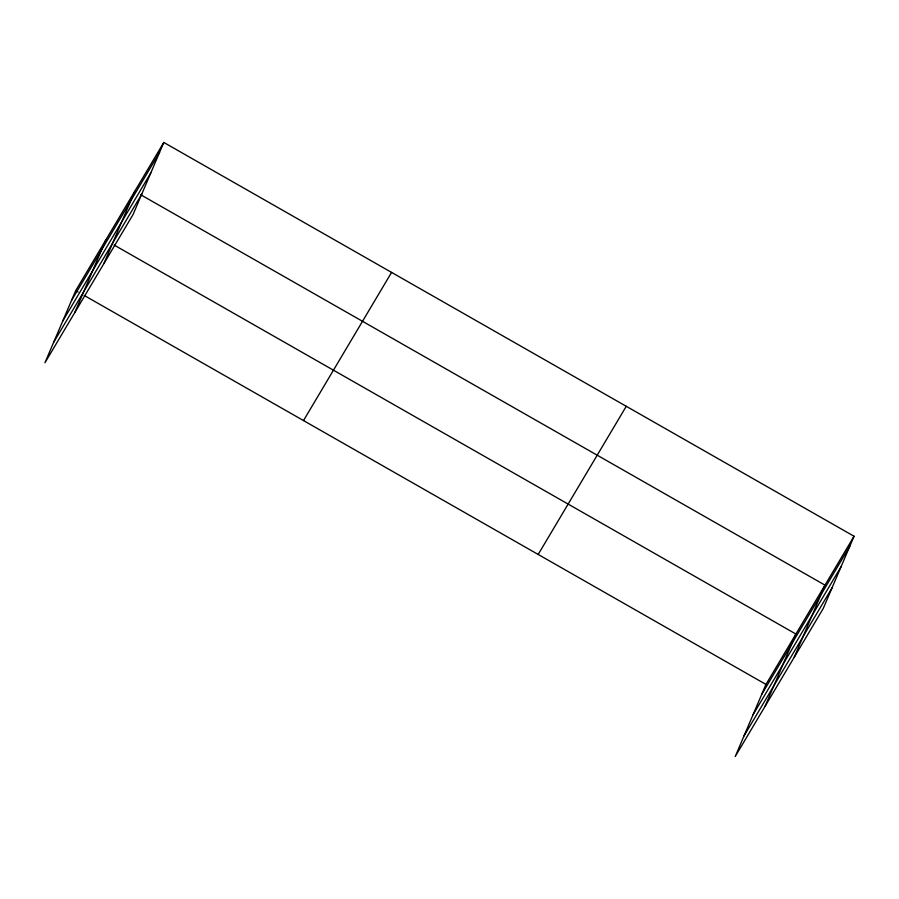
<?xml version="1.0" encoding="UTF-8"?>
<svg xmlns="http://www.w3.org/2000/svg" width="899" height="899" viewBox="0 0 899 899"><rect width="100%" height="100%" fill="white"/><g stroke="black" fill="none" stroke-linecap="round" stroke-linejoin="round"><path stroke-width="1.35" d="M163.798 142.447L75.718 290.602L44.95 362.747L133.03 214.58L163.798 142.447L854.05 536.254L823.282 608.398L735.202 756.553L765.97 684.42L854.05 536.254M74.898 312.369L105.666 240.235M103.958 263.474L134.726 191.341M765.15 706.176L795.918 634.042L114.106 245.045M794.222 657.281L824.99 585.148L140.75 194.78M71.482 300.536L159.561 152.38M62.728 321.067L150.807 172.9M53.704 342.216L141.784 194.06M303.502 420.563L391.582 272.408M538.186 554.458L626.266 406.303M761.745 694.343L849.813 546.187M752.98 714.874L841.059 566.718M743.967 736.023L832.036 587.867M75.718 290.602L78.134 291.984M84.158 295.423L765.97 684.42"/></g></svg>
